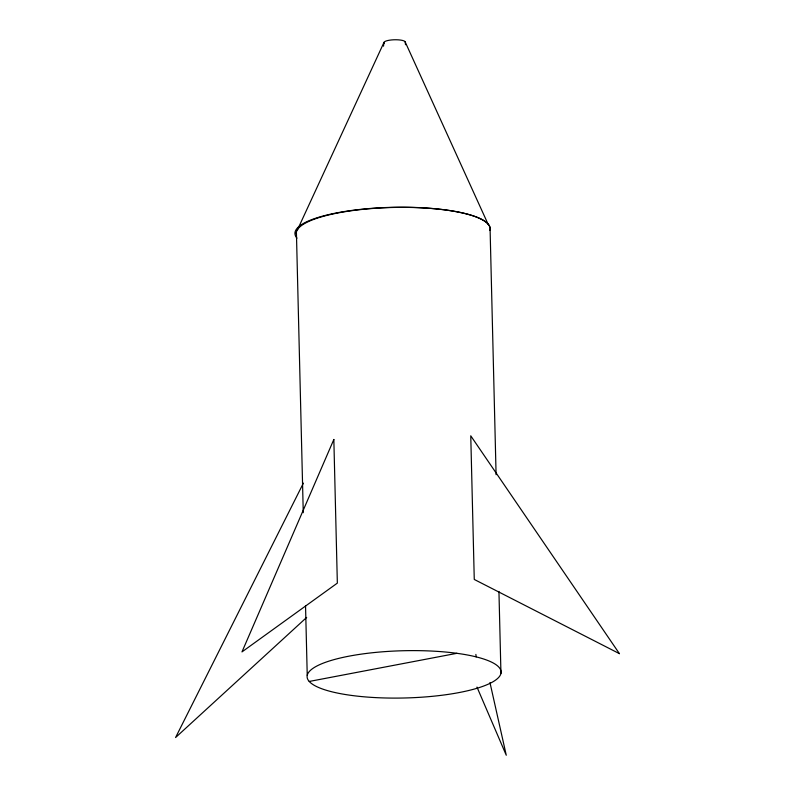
<?xml version="1.0" encoding="UTF-8"?>
<svg xmlns="http://www.w3.org/2000/svg" width="795" height="795" viewBox="0 0 795 795"><rect width="100%" height="100%" fill="white"/><g stroke="black" fill="none" stroke-linecap="round" stroke-linejoin="round"><path stroke-width="1.19" d="M383.508 46.17L383.945 42.473L297.449 229.835M303.382 483.141L175.576 737.531L306.671 617.417M309.235 681.454L456.906 653.311M405.023 41.588L488.041 224.081M476.97 687.069L506.266 755.25L489.968 682.587M405.52 44.729L405.231 42.264A10.673 2.604 -1.4 0 0 393.793 39.79A10.673 2.604 -1.4 0 0 384.164 43.139M475.877 654.414L476.155 656.879M490.118 230.093L496.09 474.704M498.942 591.41L500.949 673.365A97.01 23.631 -1.4 0 1 351.281 695.396A97.01 23.631 -1.4 0 1 360.055 654.305A97.01 23.631 -1.4 0 1 500.949 673.365M296.406 232.08L303.263 512.695M305.538 605.82L307.238 675.353M296.982 238.142A97.586 23.771 -1.4 0 1 385.317 207.565A97.586 23.771 -1.4 0 1 489.919 230.232M296.356 234.137A97 23.631 -1.4 0 1 394.121 207.435A97 23.631 -1.4 0 1 490.108 230.093M333.84 439.476L241.978 651.9L337.348 583.113L333.84 439.476M619.424 653.649L474.267 579.456L470.759 435.819L619.424 653.649"/></g></svg>
